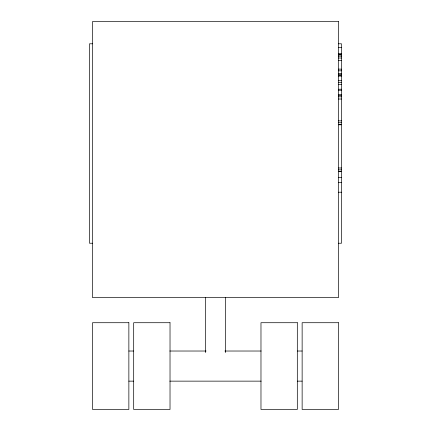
<?xml version="1.0" encoding="UTF-8"?>
<svg xmlns="http://www.w3.org/2000/svg" width="431" height="431" viewBox="0 0 431 431"><rect width="100%" height="100%" fill="white"/><g stroke="black" fill="none" stroke-linecap="round" stroke-linejoin="round"><path stroke-width="0.65" d="M92.525 43.79L89.513 43.79L89.513 243.235L92.525 243.235M338.475 43.79L341.487 43.79L341.487 243.235L338.475 243.235M338.475 47.636L341.487 47.636M338.475 53.422L341.487 53.422M338.475 54.371L341.487 54.371M338.475 54.915L341.487 54.915M338.475 56.149L341.487 56.149M338.475 58.029L341.487 58.029M338.475 60.561L341.487 60.561M338.475 69.105L341.487 69.159M338.475 70.829L341.487 70.829M338.475 73.432L341.487 73.432M338.475 74.428L341.487 74.428M338.475 75.436L341.487 75.436M338.475 76.077L341.487 76.077M338.475 80.721L341.487 80.721M338.475 82.364L341.487 82.364M338.475 84.675L341.487 84.675M338.475 89.239L341.487 89.212M338.475 90.235L341.487 90.235M338.475 94.836L341.487 94.836M338.475 95.197L341.487 95.197M338.475 96.819L341.487 96.819M338.475 99.017L341.487 99.017M338.475 120.863L341.487 120.863M338.475 122.743L341.487 122.743M338.475 124.424L341.487 124.424M338.475 124.78L341.487 124.78M338.475 167.977L341.487 167.977M338.475 169.873L341.487 169.873M338.475 171.398L341.487 171.398M338.475 171.613L341.487 171.613M338.475 177.4L341.487 177.4M338.475 182.378L341.487 182.378M338.475 192.231L341.487 192.215M128.864 351.023L133.567 351.023M169.83 351.023L206.099 351.023M224.901 351.023L261.17 351.023M297.433 351.023L302.136 351.023M128.864 381.139L133.567 381.139M169.83 381.139L261.17 381.139M297.433 381.139L302.136 381.139M225.537 297.616L225.537 352.558M205.463 297.616L205.463 352.558M338.475 21.55L92.525 21.55L92.525 297.616L338.475 297.616L338.475 21.55M128.864 322.717L92.525 322.717L92.525 409.45L128.864 409.45L128.864 322.717M170.024 322.717L133.685 322.717L133.685 409.45L170.024 409.45L170.024 322.717M297.315 322.717L260.976 322.717L260.976 409.45L297.315 409.45L297.315 322.717M338.475 322.717L302.136 322.717L302.136 409.45L338.475 409.45L338.475 322.717"/></g></svg>
